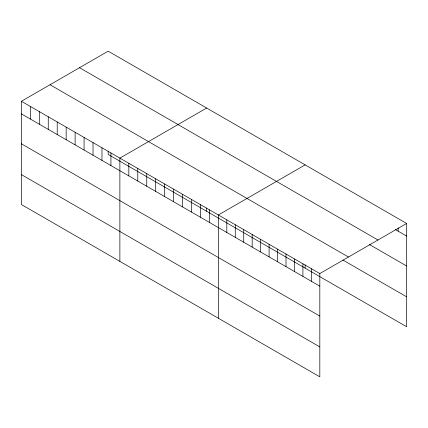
<?xml version="1.0" encoding="UTF-8"?>
<svg xmlns="http://www.w3.org/2000/svg" width="428" height="428" viewBox="0 0 428 428"><rect width="100%" height="100%" fill="white"/><g stroke="black" fill="none" stroke-linecap="round" stroke-linejoin="round"><path stroke-width="0.64" d="M21.4 101.27L319.823 273.567L319.823 376.827L21.4 204.536L21.4 101.27L108.177 51.173L406.6 223.464L406.6 326.73L108.177 154.433L108.177 151.111M206.654 108.027L119.877 158.13L119.877 261.39M305.137 164.887L218.36 214.984L218.36 318.25M319.823 273.567L406.6 223.464M395.328 229.552L406.6 236.063M79.538 67.704L377.961 239.996M369.396 244.5L406.6 265.981M50.039 84.739L348.462 257.03M342.903 260.031L406.6 296.807M21.4 113.869L319.823 286.161M21.4 143.787L319.823 316.083M21.4 174.613L319.823 346.91M398.147 227.867L398.147 231.179M311.37 268.682L311.37 281.282M305.137 264.825L305.137 268.147M302.912 263.803L302.912 276.397M294.459 258.919L294.459 271.518M286 254.039L286 266.633M277.547 249.155L277.547 261.754M269.094 244.276L269.094 256.87M260.636 239.391L260.636 251.99M252.183 234.512L252.183 247.106M243.725 229.627L243.725 242.227M235.272 224.748L235.272 237.342M226.813 219.869L226.813 232.463M209.41 209.816L209.41 222.41M206.654 207.965L206.654 211.293M200.454 204.648L200.454 217.242M191.503 199.48L191.503 212.074M182.547 194.312L182.547 206.906M173.597 189.139L173.597 201.738M164.646 183.97L164.646 196.57M155.69 178.802L155.69 191.402M146.74 173.634L146.74 186.228M137.784 168.466L137.784 181.06M128.833 163.298L128.833 175.892M110.927 152.962L110.927 165.556M101.976 147.788L101.976 160.388M93.02 142.62L93.02 155.22M84.07 137.452L84.07 150.051M75.114 132.284L75.114 144.878M66.163 127.116L66.163 139.71M57.213 121.948L57.213 134.542M48.257 116.78L48.257 129.374M39.306 111.606L39.306 124.206M30.351 106.438L30.351 119.038"/></g></svg>
